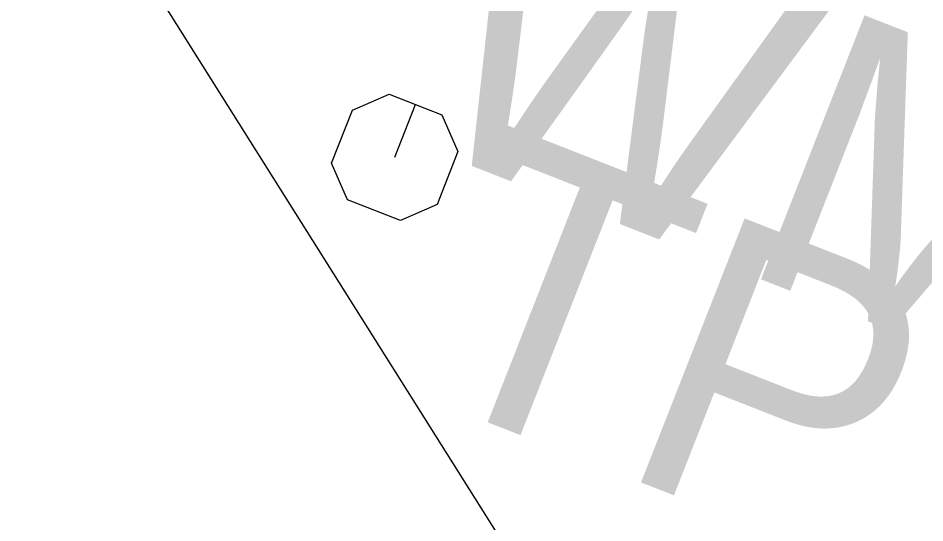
# Model space of a CAD drawing. Extents: x 421500 to 422711, y 436000 to 437000.
# Drawn here: x 421922.844 to 421925.72, y 436533.069 to 436534.671 of the extents above; entities that cross this region are included whole.
import ezdxf
from ezdxf.enums import TextEntityAlignment as Align

# ---------------------------------------------------------------- set-up
doc = ezdxf.new("R2010")
doc.units = 0
doc.layers.get('0').update_dxf_attribs({"color": 210})
doc.layers.add('716709-ExBase$0$LCCPoint Features', color=8, linetype='Continuous', lineweight=0)
doc.layers.add('716709-ExBase$0$LCCWalls', color=4, linetype='Continuous', lineweight=0)
doc.styles.add('716709-ExBase$0$Style-WORKING', font='WORKING.shx')

# ---------------------------------------------------------------- blocks, each defined once
blk = doc.blocks.new('716709-ExBase$0$MSL1')
at = {"color": 0, "linetype": 'ByBlock', "lineweight": -2, "flags": 128}
blk.add_lwpolyline([(0, 0), (0, 1), (0.5, 1), (1, 0.5), (1, -0.5), (0.5, -1), (-0.5, -1), (-1, -0.5), (-1, 0.5), (-0.5, 1), (0, 1)], dxfattribs=at)

msp = doc.modelspace()

# ---------------------------------------------------------------- linework, layer by layer
at = {"layer": '716709-ExBase$0$LCCWalls', "flags": 128}
msp.add_lwpolyline([(421931.6135, 436496.8565), (421936.0291, 436503.1724), (421939.5569, 436508.0974), (421934.8258, 436515.9175), (421929.993, 436523.8881), (421925.4889, 436531.2494), (421919.8475, 436540.209), (421915.5441, 436542.6108), (421910.9577, 436545.1149)], dxfattribs=at)
msp.add_lwpolyline([(421931.6135, 436496.8565), (421936.0291, 436503.1724), (421939.5569, 436508.0974), (421934.8258, 436515.9175), (421929.993, 436523.8881), (421925.4889, 436531.2494), (421919.8475, 436540.209), (421915.5441, 436542.6108), (421910.9577, 436545.1149)], dxfattribs=at)

# ---------------------------------------------------------------- block references
at = {"layer": '716709-ExBase$0$LCCPoint Features', "xscale": 0.18, "yscale": 0.18, "zscale": 0.18, "rotation": 338.5807557840462}
msp.add_blockref('716709-ExBase$0$MSL1', (421924.0387, 436534.2289), dxfattribs=at)
msp.add_blockref('716709-ExBase$0$MSL1', (421924.0387, 436534.2289), dxfattribs=at)

# ---------------------------------------------------------------- texts
at = {"layer": '716709-ExBase$0$LCCPoint Features', "style": '716709-ExBase$0$Style-WORKING'}
for s, p in [('WM', (421924.3795, 436535.1305)), ('WM', (421924.3795, 436535.1305)), ('TP', (421924.3722, 436534.3397)), ('TP', (421924.3722, 436534.3397))]:
    msp.add_text(s, height=0.9, rotation=338.5808, dxfattribs=at).set_placement(p, align=Align.TOP_LEFT)

doc.saveas('drawing.dxf')
